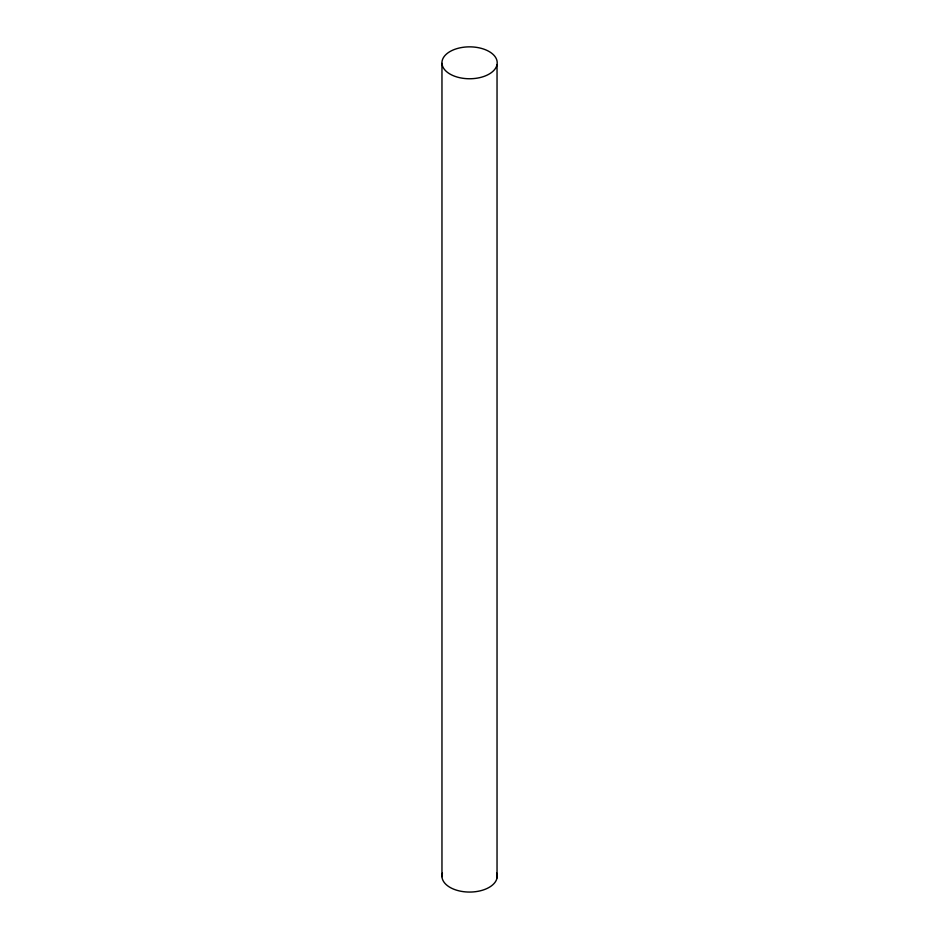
<?xml version="1.0" encoding="UTF-8"?>
<svg xmlns="http://www.w3.org/2000/svg" width="939" height="939" viewBox="0 0 939 939"><rect width="100%" height="100%" fill="white"/><g stroke="black" fill="none" stroke-linecap="round" stroke-linejoin="round"><path stroke-width="1.41" d="M497.036 64.591A27.63 15.951 0 0 1 453.161 75.636A27.63 15.951 0 0 1 458.525 48.182A27.63 15.951 0 0 1 497.036 64.591L497.036 877.895M441.964 63.406L441.964 876.697M496.731 873.141A27.63 15.951 0 0 1 469.57 892.062A27.63 15.951 0 0 1 442.422 873.129"/></g></svg>
